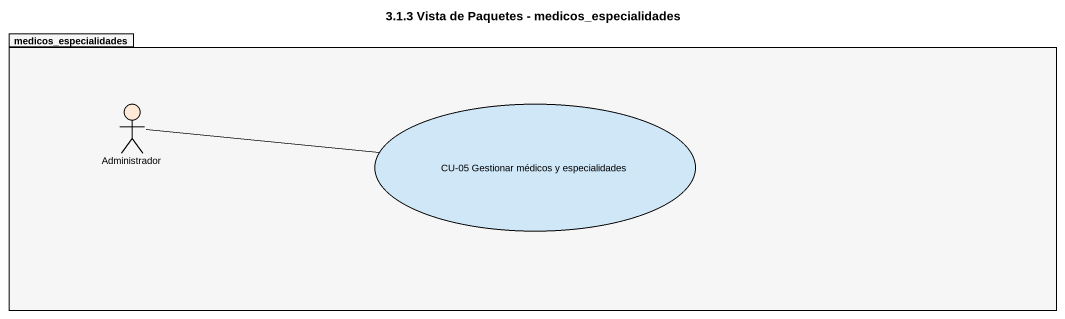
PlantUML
@startuml
title 3.1.3 Vista de Paquetes - medicos_especialidades
package medicos_especialidades #F6F6F6 {
  actor Administrador #FFEAD7
  usecase "CU-05 Gestionar médicos y especialidades" as CU_05_Gestionar_médicos_y #CFE7F7
}
Administrador -right- CU_05_Gestionar_médicos_y
@enduml
